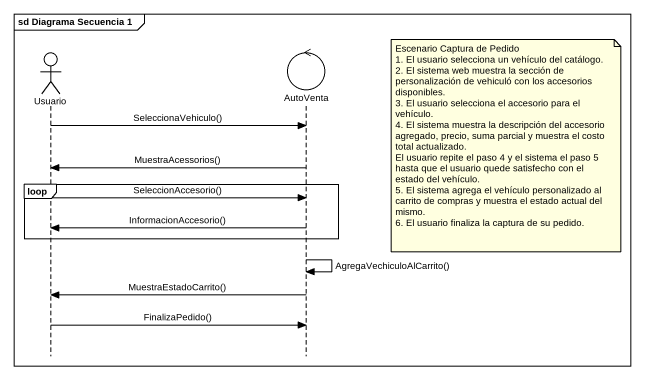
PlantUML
@startuml
mainframe sd Diagrama Secuencia 1
hide footbox
actor Usuario
control AutoVenta

Usuario -> AutoVenta : SeleccionaVehiculo()
note right of AutoVenta
  Escenario Captura de Pedido
  1. El usuario selecciona un vehículo del catálogo.
  2. El sistema web muestra la sección de personalización de vehiculó con los accesorios disponibles.
  3. El usuario selecciona el accesorio para el vehículo.
  4. El sistema muestra la descripción del accesorio agregado, precio, suma parcial y muestra el costo total actualizado.
  El usuario repite el paso 4 y el sistema el paso 5 hasta que el usuario quede satisfecho con el estado del vehículo.
  5. El sistema agrega el vehículo personalizado al carrito de compras y muestra el estado actual del mismo.
  6. El usuario finaliza la captura de su pedido.
end note
AutoVenta -> Usuario : MuestraAcessorios()
loop
  Usuario -> AutoVenta : SeleccionAccesorio()
  AutoVenta -> Usuario : InformacionAccesorio()
end
AutoVenta -> AutoVenta : AgregaVechiculoAlCarrito()
AutoVenta -> Usuario : MuestraEstadoCarrito()
Usuario -> AutoVenta : FinalizaPedido()
@enduml
